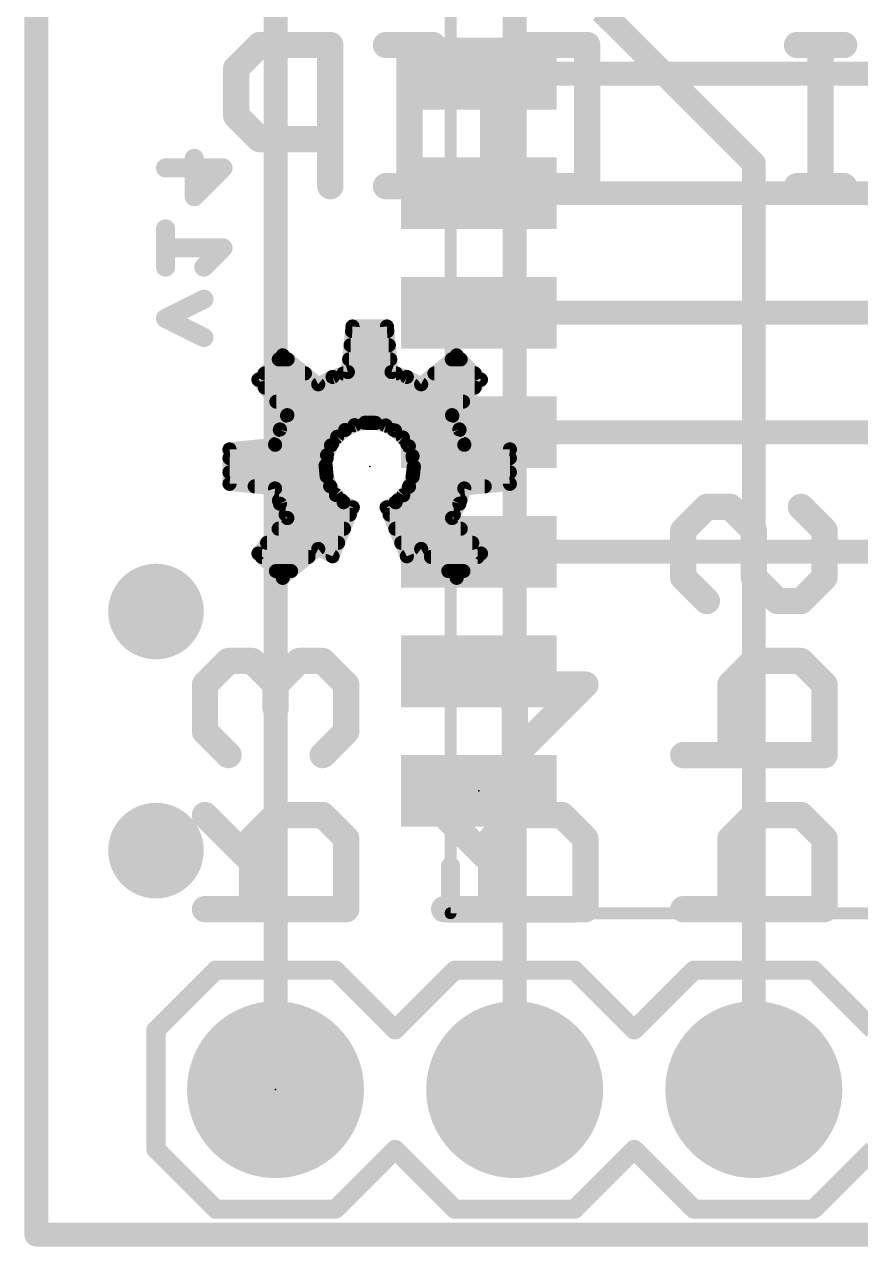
# Model space of a CAD drawing. Extents: x -0.1 to 31.9, y -22.9 to 26.1.
# Drawn here: x -0.13 to 8.75, y -0.13 to 12.86 of the extents above; entities that cross this region are included whole.
import ezdxf

# ---------------------------------------------------------------- set-up
doc = ezdxf.new("R2010")
doc.units = 0
for name, color, linetype in [('1', 12, 'CONTINUOUS'), ('16', 132, 'CONTINUOUS'), ('17', 110, 'CONTINUOUS'), ('18', 110, 'CONTINUOUS'), ('20', 53, 'CONTINUOUS'), ('21', 41, 'CONTINUOUS'), ('22', 40, 'CONTINUOUS'), ('23', 53, 'CONTINUOUS'), ('24', 53, 'CONTINUOUS'), ('51', 53, 'CONTINUOUS')]:
    doc.layers.add(name, color=color, linetype=linetype)

# ---------------------------------------------------------------- blocks, each defined once
blk = doc.blocks.new('RECT')
blk.add_solid([(-0.5, -0.5), (0.5, -0.5), (-0.5, 0.5), (0.5, 0.5)])
blk = doc.blocks.new('ROUNDP')
at = {"const_width": 0.5}
blk.add_lwpolyline([(0, -0.25, 1), (0, 0.25, 1), (0, -0.25)], format="xyb", dxfattribs=at)
blk = doc.blocks.new('ROUNDV')
at = {"const_width": 0.5}
blk.add_lwpolyline([(0, -0.25, 1), (0, 0.25, 1), (0, -0.25)], format="xyb", dxfattribs=at)

msp = doc.modelspace()

# ---------------------------------------------------------------- linework, layer by layer
at = {"layer": '1', "const_width": 0.254}
for points in [[(0, 0), (0, 25.94)], [(4.699, 12.335), (15.24, 12.335)], [(4.699, 11.065), (17.78, 11.065)], [(4.699, 9.795), (19.05, 9.795)], [(4.699, 8.525), (15.24, 8.525)], [(4.699, 7.255), (14.605, 7.255)], [(31.75, 0), (0, 0)]]:
    msp.add_lwpolyline(points, dxfattribs=at)
at = {"layer": '1', "const_width": 0.127}
for points in [[(4.699, 12.3985, 1), (4.699, 12.2715)], [(4.699, 11.1285, 1), (4.699, 11.0015)], [(4.699, 9.8585, 1), (4.699, 9.7315)], [(4.699, 8.5885, 1), (4.699, 8.4615)], [(4.699, 7.3185, 1), (4.699, 7.1915)], [(0, 0.0635, 1), (0, -0.0635)], [(-0.0635, 0, 1), (0.0635, 0)]]:
    msp.add_lwpolyline(points, format="xyb", dxfattribs=at)
at = {"layer": '16'}
for points, const_width in [([(0, 0), (0, 25.94)], 0.254), ([(2.54, 1.54), (2.54, 16.78)], 0.254), ([(5.08, 1.54), (5.08, 16.145)], 0.254), ([(7.62, 11.38), (6, 13)], 0.254), ([(1.3716, 11.3335), (1.9817, 11.3335)], 0.2032), ([(1.6767, 11.0284), (1.6767, 11.4352)], 0.2032), ([(1.9817, 11.3335), (1.6767, 11.0284)], 0.2032), ([(7.62, 1.54), (7.62, 11.38)], 0.254), ([(1.3716, 10.28), (1.3716, 10.6868)], 0.2032), ([(1.9817, 10.4834), (1.3716, 10.4834)], 0.2032), ([(1.7783, 10.28), (1.9817, 10.4834)], 0.2032), ([(1.3716, 9.735), (1.7783, 9.9383)], 0.2032), ([(1.7783, 9.5316), (1.3716, 9.735)], 0.2032), ([(31.75, 0), (0, 0)], 0.254)]:
    msp.add_lwpolyline(points, dxfattribs=dict(at, const_width=const_width))
for points, const_width in [([(1.3716, 11.3843, 1), (1.3716, 11.2827)], 0.1016), ([(1.7275, 11.4352, 1), (1.6259, 11.4352)], 0.1016), ([(2.0176, 11.2976, 1), (1.9458, 11.3694)], 0.1016), ([(1.9817, 11.2827, 1), (1.9817, 11.3843)], 0.1016), ([(7.6835, 11.38, 1), (7.5565, 11.38)], 0.127), ([(7.5751, 11.3351, 1), (7.6649, 11.4249)], 0.127), ([(1.6407, 11.0644, 1), (1.7126, 10.9925)], 0.1016), ([(1.6259, 11.0284, 1), (1.7275, 11.0284)], 0.1016), ([(1.4224, 10.6868, 1), (1.3208, 10.6868)], 0.1016), ([(1.3716, 10.5342, 1), (1.3716, 10.4326)], 0.1016), ([(2.0176, 10.4475, 1), (1.9458, 10.5193)], 0.1016), ([(1.9817, 10.4326, 1), (1.9817, 10.5342)], 0.1016), ([(1.3208, 10.28, 1), (1.4224, 10.28)], 0.1016), ([(1.7424, 10.3159, 1), (1.8143, 10.2441)], 0.1016), ([(1.8011, 9.8929, 1), (1.7556, 9.9838)], 0.1016), ([(1.3943, 9.7804, 1), (1.3489, 9.6895)], 0.1016), ([(1.3489, 9.7804, 1), (1.3943, 9.6895)], 0.1016), ([(1.7556, 9.4862, 1), (1.8011, 9.577)], 0.1016), ([(2.4765, 1.54, 1), (2.6035, 1.54)], 0.127), ([(5.0165, 1.54, 1), (5.1435, 1.54)], 0.127), ([(7.5565, 1.54, 1), (7.6835, 1.54)], 0.127), ([(0, 0.0635, 1), (0, -0.0635)], 0.127), ([(-0.0635, 0, 1), (0.0635, 0)], 0.127)]:
    msp.add_lwpolyline(points, format="xyb", dxfattribs=dict(at, const_width=const_width))
at = {"layer": '20', "const_width": 0.2032}
for points in [[(0, 25.94), (0, 0)], [(0, 0), (31.75, 0)]]:
    msp.add_lwpolyline(points, dxfattribs=at)
at = {"layer": '20', "const_width": 0.1016}
for points in [[(0, 0.0508, 1), (0, -0.0508)], [(-0.0508, 0, 1), (0.0508, 0)]]:
    msp.add_lwpolyline(points, format="xyb", dxfattribs=at)
at = {"layer": '21', "const_width": 0.2032}
for points in [[(4.399, 3.915), (4.399, 3.415)], [(4.399, 3.415), (5.699, 3.415)], [(1.905, 2.81), (1.27, 2.175)], [(1.905, 2.81), (3.175, 2.81)], [(3.175, 2.81), (3.81, 2.175)], [(3.81, 2.175), (4.445, 2.81)], [(4.445, 2.81), (5.715, 2.81)], [(5.715, 2.81), (6.35, 2.175)], [(6.35, 2.175), (6.985, 2.81)], [(6.985, 2.81), (8.255, 2.81)], [(8.255, 2.81), (8.89, 2.175)], [(1.27, 2.175), (1.27, 0.905)], [(1.27, 0.905), (1.905, 0.27)], [(3.81, 0.905), (3.175, 0.27)], [(4.445, 0.27), (3.81, 0.905)], [(6.35, 0.905), (5.715, 0.27)], [(6.985, 0.27), (6.35, 0.905)], [(8.89, 0.905), (8.255, 0.27)], [(3.175, 0.27), (1.905, 0.27)], [(5.715, 0.27), (4.445, 0.27)], [(8.255, 0.27), (6.985, 0.27)]]:
    msp.add_lwpolyline(points, dxfattribs=at)
at = {"layer": '21', "const_width": 0.1016}
for points in [[(4.4498, 3.915, 1), (4.3482, 3.915)], [(4.399, 3.4658, 1), (4.399, 3.3642)], [(5.699, 3.3642, 1), (5.699, 3.4658)], [(4.3482, 3.415, 1), (4.4498, 3.415)], [(1.905, 2.8608, 1), (1.905, 2.7592)], [(1.9409, 2.7741, 1), (1.8691, 2.8459)], [(3.2109, 2.8459, 1), (3.1391, 2.7741)], [(3.175, 2.7592, 1), (3.175, 2.8608)], [(4.445, 2.8608, 1), (4.445, 2.7592)], [(4.4809, 2.7741, 1), (4.4091, 2.8459)], [(5.7509, 2.8459, 1), (5.6791, 2.7741)], [(5.715, 2.7592, 1), (5.715, 2.8608)], [(6.985, 2.8608, 1), (6.985, 2.7592)], [(7.0209, 2.7741, 1), (6.9491, 2.8459)], [(8.2909, 2.8459, 1), (8.2191, 2.7741)], [(8.255, 2.7592, 1), (8.255, 2.8608)], [(1.3208, 2.175, 1), (1.2192, 2.175)], [(1.2341, 2.2109, 1), (1.3059, 2.1391)], [(3.7741, 2.2109, 1), (3.8459, 2.1391)], [(3.7741, 2.1391, 1), (3.8459, 2.2109)], [(6.3141, 2.2109, 1), (6.3859, 2.1391)], [(6.3141, 2.1391, 1), (6.3859, 2.2109)], [(1.3059, 0.9409, 1), (1.2341, 0.8691)], [(1.2192, 0.905, 1), (1.3208, 0.905)], [(3.8459, 0.9409, 1), (3.7741, 0.8691)], [(3.8459, 0.8691, 1), (3.7741, 0.9409)], [(6.3859, 0.9409, 1), (6.3141, 0.8691)], [(6.3859, 0.8691, 1), (6.3141, 0.9409)], [(1.905, 0.3208, 1), (1.905, 0.2192)], [(1.8691, 0.2341, 1), (1.9409, 0.3059)], [(3.1391, 0.3059, 1), (3.2109, 0.2341)], [(3.175, 0.2192, 1), (3.175, 0.3208)], [(4.445, 0.3208, 1), (4.445, 0.2192)], [(4.4091, 0.2341, 1), (4.4809, 0.3059)], [(5.6791, 0.3059, 1), (5.7509, 0.2341)], [(5.715, 0.2192, 1), (5.715, 0.3208)], [(6.985, 0.3208, 1), (6.985, 0.2192)], [(6.9491, 0.2341, 1), (7.0209, 0.3059)], [(8.2191, 0.3059, 1), (8.2909, 0.2341)], [(8.255, 0.2192, 1), (8.255, 0.3208)]]:
    msp.add_lwpolyline(points, format="xyb", dxfattribs=at)
at = {"layer": '22'}
for points, const_width in [([(2.3716, 12.6396), (2.1216, 12.3896)], 0.2794), ([(3.1215, 12.6396), (2.3716, 12.6396)], 0.2794), ([(3.1215, 11.1397), (3.1215, 12.6396)], 0.2794), ([(4.213, 12.6396), (3.713, 12.6396)], 0.2794), ([(3.963, 11.1397), (3.963, 12.6396)], 0.2794), ([(4.8502, 12.3896), (5.1002, 12.6396)], 0.2794), ([(5.1002, 12.6396), (5.8501, 12.6396)], 0.2794), ([(5.8501, 12.6396), (5.8501, 11.1397)], 0.2794), ([(8.5787, 12.6396), (8.0788, 12.6396)], 0.2794), ([(8.3287, 11.1397), (8.3287, 12.6396)], 0.2794), ([(2.1216, 12.3896), (2.1216, 11.8896)], 0.2794), ([(4.8502, 11.3897), (4.8502, 12.3896)], 0.2794), ([(2.1216, 11.8896), (2.3716, 11.6397)], 0.2794), ([(2.3716, 11.6397), (3.1215, 11.6397)], 0.2794), ([(5.1002, 11.1397), (4.8502, 11.3897)], 0.2794), ([(4.213, 11.1397), (3.713, 11.1397)], 0.2794), ([(5.8501, 11.1397), (5.1002, 11.1397)], 0.2794), ([(8.5787, 11.1397), (8.0788, 11.1397)], 0.2794), ([(3.308, 9.1649), (3.3572, 9.6488)], 0.15), ([(3.3522, 9.6), (3.7278, 9.6)], 0.15), ([(3.3572, 9.6488), (3.7228, 9.6488)], 0.15), ([(3.7228, 9.6488), (3.772, 9.1649)], 0.15), ([(3.337, 9.45), (3.743, 9.45)], 0.15), ([(2.358, 9.0835), (2.6165, 9.342)], 0.15), ([(2.5745, 9.3), (2.668, 9.3)], 0.15), ([(2.6165, 9.342), (2.9935, 9.0346)], 0.15), ([(3.3217, 9.3), (3.7583, 9.3)], 0.15), ([(4.0865, 9.0346), (4.4635, 9.342)], 0.15), ([(4.412, 9.3), (4.5055, 9.3)], 0.15), ([(4.4635, 9.342), (4.722, 9.0835)], 0.15), ([(2.4245, 9.15), (2.852, 9.15)], 0.15), ([(3.1453, 9.1128), (3.308, 9.1649)], 0.15), ([(3.2615, 9.15), (3.8185, 9.15)], 0.15), ([(3.772, 9.1649), (3.9347, 9.1128)], 0.15), ([(4.228, 9.15), (4.6555, 9.15)], 0.15), ([(2.6654, 8.7065), (2.358, 9.0835)], 0.15), ([(2.9935, 9.0346), (3.1453, 9.1128)], 0.15), ([(3.9347, 9.1128), (4.0865, 9.0346)], 0.15), ([(4.722, 9.0835), (4.4146, 8.7065)], 0.15), ([(2.4261, 9), (4.6539, 9)], 0.15), ([(2.5484, 8.85), (4.5316, 8.85)], 0.15), ([(2.5872, 8.5547), (2.6654, 8.7065)], 0.15), ([(2.6621, 8.7), (4.4179, 8.7)], 0.15), ([(3.489, 8.6258), (3.3798, 8.6004)], 0.15), ([(3.6012, 8.6246), (3.489, 8.6258)], 0.15), ([(4.4146, 8.7065), (4.4928, 8.5547)], 0.15), ([(2.5351, 8.392), (2.5872, 8.5547)], 0.15), ([(2.5857, 8.55), (3.2804, 8.55)], 0.15), ([(3.2797, 8.5496), (3.1945, 8.4766)], 0.15), ([(3.3798, 8.6004), (3.2797, 8.5496)], 0.15), ([(3.7099, 8.5968), (3.6012, 8.6246)], 0.15), ([(3.8089, 8.5439), (3.7099, 8.5968)], 0.15), ([(3.7974, 8.55), (4.4943, 8.55)], 0.15), ([(3.8924, 8.469), (3.8089, 8.5439)], 0.15), ([(4.4928, 8.5547), (4.5449, 8.392)], 0.15), ([(2.0512, 8.3428), (2.5351, 8.392)], 0.15), ([(2.5377, 8.4), (3.1396, 8.4)], 0.15), ([(3.1292, 8.3854), (3.0873, 8.2813)], 0.15), ([(3.1945, 8.4766), (3.1292, 8.3854)], 0.15), ([(3.9558, 8.3764), (3.8924, 8.469)], 0.15), ([(3.9397, 8.4), (4.5423, 8.4)], 0.15), ([(3.9953, 8.2714), (3.9558, 8.3764)], 0.15), ([(4.5449, 8.392), (5.0288, 8.3428)], 0.15), ([(2.0512, 7.9772), (2.0512, 8.3428)], 0.15), ([(2.0512, 8.25), (3.0829, 8.25)], 0.15), ([(3.0873, 8.2813), (3.0715, 8.1702)], 0.15), ([(4.0088, 8.16), (3.9953, 8.2714)], 0.15), ([(3.9979, 8.25), (5.0288, 8.25)], 0.15), ([(5.0288, 8.3428), (5.0288, 7.9772)], 0.15), ([(3.0715, 8.1702), (3.0825, 8.0585)], 0.15), ([(3.9959, 8.0506), (4.0088, 8.16)], 0.15), ([(2.0512, 8.1), (3.0784, 8.1)], 0.15), ([(2.5351, 7.928), (2.0512, 7.9772)], 0.15), ([(3.0825, 8.0585), (3.1197, 7.9527)], 0.15), ([(3.9577, 7.9472), (3.9959, 8.0506)], 0.15), ([(4.0017, 8.1), (5.0288, 8.1)], 0.15), ([(5.0288, 7.9772), (4.5449, 7.928)], 0.15), ([(2.3187, 7.95), (3.1214, 7.95)], 0.15), ([(2.5872, 7.7653), (2.5351, 7.928)], 0.15), ([(3.1197, 7.9527), (3.181, 7.8587)], 0.15), ([(3.181, 7.8587), (3.2628, 7.782)], 0.15), ([(3.8156, 7.7807), (3.8965, 7.8555)], 0.15), ([(3.8965, 7.8555), (3.9577, 7.9472)], 0.15), ([(3.9588, 7.95), (4.7613, 7.95)], 0.15), ([(4.5449, 7.928), (4.4928, 7.7653)], 0.15), ([(2.5761, 7.8), (3.2436, 7.8)], 0.15), ([(2.6654, 7.6135), (2.5872, 7.7653)], 0.15), ([(3.3606, 7.7269), (3.1453, 7.2072)], 0.15), ([(3.2628, 7.782), (3.3606, 7.7269)], 0.15), ([(3.7194, 7.7269), (3.8156, 7.7807)], 0.15), ([(3.9347, 7.2072), (3.7194, 7.7269)], 0.15), ([(3.8364, 7.8), (4.5039, 7.8)], 0.15), ([(4.4928, 7.7653), (4.4146, 7.6135)], 0.15), ([(7.1207, 7.7319), (6.8707, 7.482)], 0.2794), ([(7.3707, 7.7319), (7.1207, 7.7319)], 0.2794), ([(7.6206, 7.482), (7.3707, 7.7319)], 0.2794), ([(8.1206, 7.7319), (8.3706, 7.482)], 0.2794), ([(2.358, 7.2365), (2.6654, 7.6135)], 0.15), ([(2.6466, 7.65), (3.3287, 7.65)], 0.15), ([(3.7513, 7.65), (4.4334, 7.65)], 0.15), ([(4.4146, 7.6135), (4.722, 7.2365)], 0.15), ([(2.5729, 7.5), (3.2666, 7.5)], 0.15), ([(3.8134, 7.5), (4.5071, 7.5)], 0.15), ([(6.8707, 7.482), (6.8707, 6.982)], 0.2794), ([(7.6206, 6.982), (7.6206, 7.482)], 0.2794), ([(8.3706, 7.482), (8.3706, 6.982)], 0.2794), ([(2.4505, 7.35), (3.2045, 7.35)], 0.15), ([(3.8755, 7.35), (4.6295, 7.35)], 0.15), ([(2.6165, 6.978), (2.358, 7.2365)], 0.15), ([(2.3945, 7.2), (2.8888, 7.2)], 0.15), ([(2.9935, 7.2854), (2.6165, 6.978)], 0.15), ([(3.1453, 7.2072), (2.9935, 7.2854)], 0.15), ([(4.0865, 7.2854), (3.9347, 7.2072)], 0.15), ([(4.4635, 6.978), (4.0865, 7.2854)], 0.15), ([(4.1912, 7.2), (4.6855, 7.2)], 0.15), ([(4.722, 7.2365), (4.4635, 6.978)], 0.15), ([(2.5445, 7.05), (2.7048, 7.05)], 0.15), ([(4.3752, 7.05), (4.5355, 7.05)], 0.15), ([(6.8707, 6.982), (7.1207, 6.732)], 0.2794), ([(7.8706, 6.732), (7.6206, 6.982)], 0.2794), ([(8.3706, 6.982), (8.1206, 6.732)], 0.2794), ([(8.1206, 6.732), (7.8706, 6.732)], 0.2794), ([(2.0407, 6.0948), (1.7907, 5.8448)], 0.2794), ([(2.2907, 6.0948), (2.0407, 6.0948)], 0.2794), ([(2.5406, 5.8448), (2.2907, 6.0948)], 0.2794), ([(2.7906, 6.0948), (2.5406, 5.8448)], 0.2794), ([(3.0406, 6.0948), (2.7906, 6.0948)], 0.2794), ([(3.2906, 5.8448), (3.0406, 6.0948)], 0.2794), ([(5.0806, 5.0949), (5.0806, 6.0948)], 0.2794), ([(7.6206, 6.0948), (7.3707, 5.8448)], 0.2794), ([(8.1206, 6.0948), (7.6206, 6.0948)], 0.2794), ([(8.3706, 5.8448), (8.1206, 6.0948)], 0.2794), ([(1.7907, 5.8448), (1.7907, 5.3448)], 0.2794), ([(2.5406, 5.8448), (2.5406, 5.5948)], 0.2794), ([(3.2906, 5.3448), (3.2906, 5.8448)], 0.2794), ([(4.3307, 5.8448), (5.8306, 5.8448)], 0.2794), ([(5.8306, 5.8448), (5.0806, 5.0949)], 0.2794), ([(7.3707, 5.8448), (7.3707, 5.0949)], 0.2794), ([(8.3706, 5.0949), (8.3706, 5.8448)], 0.2794), ([(1.7907, 5.3448), (2.0407, 5.0949)], 0.2794), ([(3.0406, 5.0949), (3.2906, 5.3448)], 0.2794), ([(6.8707, 5.0949), (8.3706, 5.0949)], 0.2794), ([(2.2907, 3.9577), (1.7907, 4.4576)], 0.2794), ([(2.5406, 4.4576), (2.2907, 4.2076)], 0.2794), ([(3.0406, 4.4576), (2.5406, 4.4576)], 0.2794), ([(3.2906, 4.2076), (3.0406, 4.4576)], 0.2794), ([(4.8307, 3.9577), (4.3307, 4.4576)], 0.2794), ([(5.0806, 4.4576), (4.8307, 4.2076)], 0.2794), ([(5.5806, 4.4576), (5.0806, 4.4576)], 0.2794), ([(5.8306, 4.2076), (5.5806, 4.4576)], 0.2794), ([(7.6206, 4.4576), (7.3707, 4.2076)], 0.2794), ([(8.1206, 4.4576), (7.6206, 4.4576)], 0.2794), ([(8.3706, 4.2076), (8.1206, 4.4576)], 0.2794), ([(2.2907, 4.2076), (2.2907, 3.4577)], 0.2794), ([(3.2906, 3.4577), (3.2906, 4.2076)], 0.2794), ([(4.8307, 4.2076), (4.8307, 3.4577)], 0.2794), ([(5.8306, 3.4577), (5.8306, 4.2076)], 0.2794), ([(7.3707, 4.2076), (7.3707, 3.4577)], 0.2794), ([(8.3706, 3.4577), (8.3706, 4.2076)], 0.2794), ([(1.7907, 3.4577), (3.2906, 3.4577)], 0.2794), ([(4.3307, 3.4577), (5.8306, 3.4577)], 0.2794), ([(6.8707, 3.4577), (8.3706, 3.4577)], 0.2794)]:
    msp.add_lwpolyline(points, dxfattribs=dict(at, const_width=const_width))
for points, const_width in [([(2.3716, 12.7094, 1), (2.3716, 12.5697)], 0.1397), ([(2.421, 12.5902, 1), (2.3222, 12.689)], 0.1397), ([(3.1914, 12.6396, 1), (3.0517, 12.6396)], 0.1397), ([(3.1215, 12.5697, 1), (3.1215, 12.7094)], 0.1397), ([(3.713, 12.7094, 1), (3.713, 12.5697)], 0.1397), ([(4.0328, 12.6396, 1), (3.8931, 12.6396)], 0.1397), ([(4.213, 12.5697, 1), (4.213, 12.7094)], 0.1397), ([(5.1002, 12.7094, 1), (5.1002, 12.5697)], 0.1397), ([(5.1496, 12.5902, 1), (5.0508, 12.689)], 0.1397), ([(5.92, 12.6396, 1), (5.7803, 12.6396)], 0.1397), ([(5.8501, 12.5697, 1), (5.8501, 12.7094)], 0.1397), ([(8.0788, 12.7094, 1), (8.0788, 12.5697)], 0.1397), ([(8.3986, 12.6396, 1), (8.2589, 12.6396)], 0.1397), ([(8.5787, 12.5697, 1), (8.5787, 12.7094)], 0.1397), ([(2.0722, 12.439, 1), (2.171, 12.3402)], 0.1397), ([(2.1915, 12.3896, 1), (2.0518, 12.3896)], 0.1397), ([(4.8008, 12.439, 1), (4.8996, 12.3402)], 0.1397), ([(4.9201, 12.3896, 1), (4.7804, 12.3896)], 0.1397), ([(2.171, 11.939, 1), (2.0722, 11.8402)], 0.1397), ([(2.0518, 11.8896, 1), (2.1915, 11.8896)], 0.1397), ([(2.3716, 11.7095, 1), (2.3716, 11.5698)], 0.1397), ([(2.3222, 11.5903, 1), (2.421, 11.6891)], 0.1397), ([(3.1215, 11.5698, 1), (3.1215, 11.7095)], 0.1397), ([(4.8996, 11.4391, 1), (4.8008, 11.3403)], 0.1397), ([(4.7804, 11.3897, 1), (4.9201, 11.3897)], 0.1397), ([(3.0517, 11.1397, 1), (3.1914, 11.1397)], 0.1397), ([(3.713, 11.2096, 1), (3.713, 11.0699)], 0.1397), ([(3.8931, 11.1397, 1), (4.0328, 11.1397)], 0.1397), ([(4.213, 11.0699, 1), (4.213, 11.2096)], 0.1397), ([(5.1002, 11.2096, 1), (5.1002, 11.0699)], 0.1397), ([(5.0508, 11.0903, 1), (5.1496, 11.1891)], 0.1397), ([(5.7803, 11.1397, 1), (5.92, 11.1397)], 0.1397), ([(5.8501, 11.0699, 1), (5.8501, 11.2096)], 0.1397), ([(8.0788, 11.2096, 1), (8.0788, 11.0699)], 0.1397), ([(8.2589, 11.1397, 1), (8.3986, 11.1397)], 0.1397), ([(8.5787, 11.0699, 1), (8.5787, 11.2096)], 0.1397), ([(3.3522, 9.6375, 1), (3.3522, 9.5625)], 0.075), ([(3.3572, 9.6863, 1), (3.3572, 9.6113)], 0.075), ([(3.3945, 9.645, 1), (3.3199, 9.6526)], 0.075), ([(3.7601, 9.6526, 1), (3.6855, 9.645)], 0.075), ([(3.7228, 9.6113, 1), (3.7228, 9.6863)], 0.075), ([(3.7278, 9.5625, 1), (3.7278, 9.6375)], 0.075), ([(3.337, 9.4875, 1), (3.337, 9.4125)], 0.075), ([(3.743, 9.4125, 1), (3.743, 9.4875)], 0.075), ([(2.5745, 9.3375, 1), (2.5745, 9.2625)], 0.075), ([(2.6402, 9.3711, 1), (2.5928, 9.3129)], 0.075), ([(2.643, 9.3155, 1), (2.59, 9.3685)], 0.075), ([(2.668, 9.2625, 1), (2.668, 9.3375)], 0.075), ([(3.3217, 9.3375, 1), (3.3217, 9.2625)], 0.075), ([(3.7583, 9.2625, 1), (3.7583, 9.3375)], 0.075), ([(4.412, 9.3375, 1), (4.412, 9.2625)], 0.075), ([(4.49, 9.3685, 1), (4.437, 9.3155)], 0.075), ([(4.4872, 9.3129, 1), (4.4398, 9.3711)], 0.075), ([(4.5055, 9.2625, 1), (4.5055, 9.3375)], 0.075), ([(2.4245, 9.1875, 1), (2.4245, 9.1125)], 0.075), ([(2.852, 9.1125, 1), (2.852, 9.1875)], 0.075), ([(3.2615, 9.1875, 1), (3.2615, 9.1125)], 0.075), ([(3.3194, 9.1292, 1), (3.2966, 9.2006)], 0.075), ([(3.7834, 9.2006, 1), (3.7606, 9.1292)], 0.075), ([(3.8185, 9.1125, 1), (3.8185, 9.1875)], 0.075), ([(4.228, 9.1875, 1), (4.228, 9.1125)], 0.075), ([(4.6555, 9.1125, 1), (4.6555, 9.1875)], 0.075), ([(2.3871, 9.1072, 1), (2.3289, 9.0598)], 0.075), ([(2.3315, 9.11, 1), (2.3845, 9.057)], 0.075), ([(2.9763, 9.0679, 1), (3.0107, 9.0013)], 0.075), ([(2.9698, 9.0055, 1), (3.0172, 9.0637)], 0.075), ([(3.1339, 9.1485, 1), (3.1568, 9.0771)], 0.075), ([(3.1625, 9.0795, 1), (3.1282, 9.1462)], 0.075), ([(3.2707, 9.1687, 1), (3.3453, 9.1611)], 0.075), ([(3.7347, 9.1611, 1), (3.8093, 9.1687)], 0.075), ([(3.9518, 9.1462, 1), (3.9175, 9.0795)], 0.075), ([(3.9232, 9.0771, 1), (3.9461, 9.1485)], 0.075), ([(4.0628, 9.0637, 1), (4.1102, 9.0055)], 0.075), ([(4.0693, 9.0013, 1), (4.1037, 9.0679)], 0.075), ([(4.7511, 9.0598, 1), (4.6929, 9.1072)], 0.075), ([(4.6955, 9.057, 1), (4.7485, 9.11)], 0.075), ([(2.4261, 9.0375, 1), (2.4261, 8.9625)], 0.075), ([(4.6539, 8.9625, 1), (4.6539, 9.0375)], 0.075), ([(2.5484, 8.8875, 1), (2.5484, 8.8125)], 0.075), ([(4.5316, 8.8125, 1), (4.5316, 8.8875)], 0.075), ([(2.6621, 8.7375, 1), (2.6621, 8.6625)], 0.075), ([(2.6987, 8.6893, 1), (2.6321, 8.7237)], 0.075), ([(2.6363, 8.6828, 1), (2.6945, 8.7302)], 0.075), ([(3.4894, 8.6633, 1), (3.4886, 8.5883)], 0.075), ([(3.4975, 8.5893, 1), (3.4805, 8.6624)], 0.075), ([(4.4479, 8.7237, 1), (4.3813, 8.6893)], 0.075), ([(4.3855, 8.7302, 1), (4.4437, 8.6828)], 0.075), ([(4.4179, 8.6625, 1), (4.4179, 8.7375)], 0.075), ([(2.5857, 8.5875, 1), (2.5857, 8.5125)], 0.075), ([(2.5538, 8.5718, 1), (2.6205, 8.5375)], 0.075), ([(2.6229, 8.5432, 1), (2.5515, 8.5661)], 0.075), ([(3.2627, 8.5831, 1), (3.2966, 8.5162)], 0.075), ([(3.3041, 8.5212, 1), (3.2553, 8.5781)], 0.075), ([(3.2804, 8.5125, 1), (3.2804, 8.5875)], 0.075), ([(3.3712, 8.6369, 1), (3.3883, 8.5638)], 0.075), ([(3.3967, 8.5669, 1), (3.3628, 8.6338)], 0.075), ([(3.6105, 8.6609, 1), (3.5919, 8.5883)], 0.075), ([(3.6008, 8.5871, 1), (3.6016, 8.6621)], 0.075), ([(3.7276, 8.6298, 1), (3.6922, 8.5637)], 0.075), ([(3.7006, 8.5604, 1), (3.7192, 8.6331)], 0.075), ([(3.7974, 8.5875, 1), (3.7974, 8.5125)], 0.075), ([(3.8339, 8.5718, 1), (3.7839, 8.516)], 0.075), ([(3.7912, 8.5108, 1), (3.8266, 8.577)], 0.075), ([(4.5285, 8.5661, 1), (4.4571, 8.5432)], 0.075), ([(4.4595, 8.5375, 1), (4.5262, 8.5718)], 0.075), ([(4.4943, 8.5125, 1), (4.4943, 8.5875)], 0.075), ([(2.4994, 8.4034, 1), (2.5708, 8.3806)], 0.075), ([(2.5377, 8.4375, 1), (2.5377, 8.3625)], 0.075), ([(2.5389, 8.3547, 1), (2.5313, 8.4293)], 0.075), ([(3.0987, 8.4072, 1), (3.1596, 8.3635)], 0.075), ([(3.1639, 8.3714, 1), (3.0944, 8.3994)], 0.075), ([(3.1396, 8.3625, 1), (3.1396, 8.4375)], 0.075), ([(3.1701, 8.505, 1), (3.2189, 8.4481)], 0.075), ([(3.225, 8.4547, 1), (3.164, 8.4984)], 0.075), ([(3.9234, 8.4902, 1), (3.8615, 8.4478)], 0.075), ([(3.8674, 8.4411, 1), (3.9175, 8.4969)], 0.075), ([(3.9397, 8.4375, 1), (3.9397, 8.3625)], 0.075), ([(3.9909, 8.3896, 1), (3.9207, 8.3632)], 0.075), ([(4.5487, 8.4293, 1), (4.5411, 8.3547)], 0.075), ([(4.5092, 8.3806, 1), (4.5806, 8.4034)], 0.075), ([(4.5423, 8.3625, 1), (4.5423, 8.4375)], 0.075), ([(2.0887, 8.3428, 1), (2.0137, 8.3428)], 0.075), ([(2.0474, 8.3801, 1), (2.055, 8.3055)], 0.075), ([(2.0512, 8.2875, 1), (2.0512, 8.2125)], 0.075), ([(3.0525, 8.2952, 1), (3.1221, 8.2673)], 0.075), ([(3.1245, 8.276, 1), (3.0502, 8.2866)], 0.075), ([(3.0829, 8.2125, 1), (3.0829, 8.2875)], 0.075), ([(3.9249, 8.3552, 1), (3.9868, 8.3976)], 0.075), ([(4.0326, 8.2759, 1), (3.9581, 8.2669)], 0.075), ([(3.9603, 8.2582, 1), (4.0304, 8.2846)], 0.075), ([(3.9979, 8.2875, 1), (3.9979, 8.2125)], 0.075), ([(5.0663, 8.3428, 1), (4.9913, 8.3428)], 0.075), ([(5.025, 8.3055, 1), (5.0326, 8.3801)], 0.075), ([(5.0288, 8.2125, 1), (5.0288, 8.2875)], 0.075), ([(3.1088, 8.1738, 1), (3.0341, 8.1665)], 0.075), ([(3.0343, 8.1755, 1), (3.1086, 8.1649)], 0.075), ([(4.046, 8.1556, 1), (3.9716, 8.1644)], 0.075), ([(3.9716, 8.1555, 1), (4.046, 8.1645)], 0.075), ([(2.0512, 8.1375, 1), (2.0512, 8.0625)], 0.075), ([(2.055, 8.0145, 1), (2.0474, 7.9399)], 0.075), ([(3.1178, 8.071, 1), (3.0471, 8.0461)], 0.075), ([(3.0451, 8.0548, 1), (3.1198, 8.0622)], 0.075), ([(3.0784, 8.0625, 1), (3.0784, 8.1375)], 0.075), ([(3.9586, 8.055, 1), (4.0331, 8.0462)], 0.075), ([(4.031, 8.0376, 1), (3.9607, 8.0635)], 0.075), ([(4.0017, 8.1375, 1), (4.0017, 8.0625)], 0.075), ([(5.0326, 7.9399, 1), (5.025, 8.0145)], 0.075), ([(5.0288, 8.0625, 1), (5.0288, 8.1375)], 0.075), ([(2.0137, 7.9772, 1), (2.0887, 7.9772)], 0.075), ([(2.3187, 7.9875, 1), (2.3187, 7.9125)], 0.075), ([(2.5708, 7.9394, 1), (2.4994, 7.9166)], 0.075), ([(2.5313, 7.8907, 1), (2.5389, 7.9653)], 0.075), ([(3.1511, 7.9731, 1), (3.0882, 7.9322)], 0.075), ([(3.0843, 7.9402, 1), (3.155, 7.9651)], 0.075), ([(3.1214, 7.9125, 1), (3.1214, 7.9875)], 0.075), ([(3.2066, 7.886, 1), (3.1553, 7.8313)], 0.075), ([(3.9219, 7.828, 1), (3.871, 7.8831)], 0.075), ([(3.9225, 7.9601, 1), (3.9929, 7.9342)], 0.075), ([(3.9588, 7.9875, 1), (3.9588, 7.9125)], 0.075), ([(3.9889, 7.9263, 1), (3.9265, 7.968)], 0.075), ([(4.5411, 7.9653, 1), (4.5487, 7.8907)], 0.075), ([(4.5806, 7.9166, 1), (4.5092, 7.9394)], 0.075), ([(4.7613, 7.9125, 1), (4.7613, 7.9875)], 0.075), ([(4.9913, 7.9772, 1), (5.0663, 7.9772)], 0.075), ([(2.5761, 7.8375, 1), (2.5761, 7.7625)], 0.075), ([(2.6205, 7.7825, 1), (2.5538, 7.7482)], 0.075), ([(2.5515, 7.7539, 1), (2.6229, 7.7768)], 0.075), ([(3.1495, 7.8382, 1), (3.2124, 7.8792)], 0.075), ([(3.2812, 7.8146, 1), (3.2444, 7.7493)], 0.075), ([(3.2372, 7.7546, 1), (3.2885, 7.8093)], 0.075), ([(3.2436, 7.7625, 1), (3.2436, 7.8375)], 0.075), ([(3.3952, 7.7125, 1), (3.326, 7.7413)], 0.075), ([(3.3422, 7.6942, 1), (3.379, 7.7596)], 0.075), ([(3.754, 7.7413, 1), (3.6848, 7.7125)], 0.075), ([(3.7011, 7.7596, 1), (3.7377, 7.6942)], 0.075), ([(3.7901, 7.8083, 1), (3.841, 7.7532)], 0.075), ([(3.8339, 7.748, 1), (3.7972, 7.8135)], 0.075), ([(3.8364, 7.8375, 1), (3.8364, 7.7625)], 0.075), ([(3.8653, 7.8764, 1), (3.9277, 7.8347)], 0.075), ([(4.4571, 7.7768, 1), (4.5285, 7.7539)], 0.075), ([(4.5262, 7.7482, 1), (4.4595, 7.7825)], 0.075), ([(4.5039, 7.7625, 1), (4.5039, 7.8375)], 0.075), ([(7.1207, 7.8018, 1), (7.1207, 7.6621)], 0.1397), ([(7.1701, 7.6825, 1), (7.0713, 7.7813)], 0.1397), ([(7.4201, 7.7813, 1), (7.3213, 7.6825)], 0.1397), ([(7.3707, 7.6621, 1), (7.3707, 7.8018)], 0.1397), ([(8.17, 7.7813, 1), (8.0712, 7.6825)], 0.1397), ([(2.6466, 7.6875, 1), (2.6466, 7.6125)], 0.075), ([(2.6321, 7.5963, 1), (2.6987, 7.6307)], 0.075), ([(2.6945, 7.5898, 1), (2.6363, 7.6372)], 0.075), ([(3.3287, 7.6125, 1), (3.3287, 7.6875)], 0.075), ([(3.7513, 7.6875, 1), (3.7513, 7.6125)], 0.075), ([(4.4437, 7.6372, 1), (4.3855, 7.5898)], 0.075), ([(4.3813, 7.6307, 1), (4.4479, 7.5963)], 0.075), ([(4.4334, 7.6125, 1), (4.4334, 7.6875)], 0.075), ([(2.5729, 7.5375, 1), (2.5729, 7.4625)], 0.075), ([(3.2666, 7.4625, 1), (3.2666, 7.5375)], 0.075), ([(3.8134, 7.5375, 1), (3.8134, 7.4625)], 0.075), ([(4.5071, 7.4625, 1), (4.5071, 7.5375)], 0.075), ([(6.8213, 7.5313, 1), (6.9201, 7.4326)], 0.1397), ([(6.9405, 7.482, 1), (6.8009, 7.482)], 0.1397), ([(7.6905, 7.482, 1), (7.5508, 7.482)], 0.1397), ([(7.5712, 7.4326, 1), (7.67, 7.5313)], 0.1397), ([(8.4404, 7.482, 1), (8.3007, 7.482)], 0.1397), ([(8.3212, 7.4326, 1), (8.42, 7.5313)], 0.1397), ([(2.4505, 7.3875, 1), (2.4505, 7.3125)], 0.075), ([(3.2045, 7.3125, 1), (3.2045, 7.3875)], 0.075), ([(3.8755, 7.3875, 1), (3.8755, 7.3125)], 0.075), ([(4.6295, 7.3125, 1), (4.6295, 7.3875)], 0.075), ([(2.3845, 7.263, 1), (2.3315, 7.21)], 0.075), ([(2.3289, 7.2602, 1), (2.3871, 7.2128)], 0.075), ([(2.3945, 7.2375, 1), (2.3945, 7.1625)], 0.075), ([(2.8888, 7.1625, 1), (2.8888, 7.2375)], 0.075), ([(3.0107, 7.3187, 1), (2.9763, 7.2521)], 0.075), ([(3.0172, 7.2563, 1), (2.9698, 7.3145)], 0.075), ([(3.1281, 7.1739, 1), (3.1625, 7.2405)], 0.075), ([(3.9175, 7.2405, 1), (3.9519, 7.1739)], 0.075), ([(4.1102, 7.3145, 1), (4.0628, 7.2563)], 0.075), ([(4.1037, 7.2521, 1), (4.0693, 7.3187)], 0.075), ([(4.1912, 7.2375, 1), (4.1912, 7.1625)], 0.075), ([(4.6855, 7.1625, 1), (4.6855, 7.2375)], 0.075), ([(4.6929, 7.2128, 1), (4.7511, 7.2602)], 0.075), ([(4.7485, 7.21, 1), (4.6955, 7.263)], 0.075), ([(3.1107, 7.2216, 1), (3.1799, 7.1928)], 0.075), ([(3.9001, 7.1928, 1), (3.9693, 7.2216)], 0.075), ([(2.5445, 7.0875, 1), (2.5445, 7.0125)], 0.075), ([(2.5928, 7.0071, 1), (2.6402, 6.9489)], 0.075), ([(2.59, 6.9515, 1), (2.643, 7.0045)], 0.075), ([(2.7048, 7.0125, 1), (2.7048, 7.0875)], 0.075), ([(4.3752, 7.0875, 1), (4.3752, 7.0125)], 0.075), ([(4.437, 7.0045, 1), (4.49, 6.9515)], 0.075), ([(4.4398, 6.9489, 1), (4.4872, 7.0071)], 0.075), ([(4.5355, 7.0125, 1), (4.5355, 7.0875)], 0.075), ([(6.9201, 7.0314, 1), (6.8213, 6.9326)], 0.1397), ([(6.8009, 6.982, 1), (6.9405, 6.982)], 0.1397), ([(7.67, 7.0314, 1), (7.5712, 6.9326)], 0.1397), ([(7.5508, 6.982, 1), (7.6905, 6.982)], 0.1397), ([(8.3007, 6.982, 1), (8.4404, 6.982)], 0.1397), ([(8.42, 6.9326, 1), (8.3212, 7.0314)], 0.1397), ([(7.0713, 6.6826, 1), (7.1701, 6.7814)], 0.1397), ([(7.8706, 6.8019, 1), (7.8706, 6.6622)], 0.1397), ([(7.8212, 6.6826, 1), (7.92, 6.7814)], 0.1397), ([(8.0712, 6.7814, 1), (8.17, 6.6826)], 0.1397), ([(8.1206, 6.6622, 1), (8.1206, 6.8019)], 0.1397), ([(2.0407, 6.1646, 1), (2.0407, 6.0249)], 0.1397), ([(2.0901, 6.0454, 1), (1.9913, 6.1442)], 0.1397), ([(2.3401, 6.1442, 1), (2.2413, 6.0454)], 0.1397), ([(2.2907, 6.0249, 1), (2.2907, 6.1646)], 0.1397), ([(2.7906, 6.1646, 1), (2.7906, 6.0249)], 0.1397), ([(2.84, 6.0454, 1), (2.7412, 6.1442)], 0.1397), ([(3.09, 6.1442, 1), (2.9912, 6.0454)], 0.1397), ([(3.0406, 6.0249, 1), (3.0406, 6.1646)], 0.1397), ([(5.1505, 6.0948, 1), (5.0108, 6.0948)], 0.1397), ([(7.6206, 6.1646, 1), (7.6206, 6.0249)], 0.1397), ([(7.67, 6.0454, 1), (7.5712, 6.1442)], 0.1397), ([(8.17, 6.1442, 1), (8.0712, 6.0454)], 0.1397), ([(8.1206, 6.0249, 1), (8.1206, 6.1646)], 0.1397), ([(1.8606, 5.8448, 1), (1.7209, 5.8448)], 0.1397), ([(2.6105, 5.8448, 1), (2.4708, 5.8448)], 0.1397), ([(3.3604, 5.8448, 1), (3.2207, 5.8448)], 0.1397), ([(4.3307, 5.9146, 1), (4.3307, 5.7749)], 0.1397), ([(5.88, 5.7954, 1), (5.7812, 5.8942)], 0.1397), ([(5.8306, 5.7749, 1), (5.8306, 5.9146)], 0.1397), ([(7.4405, 5.8448, 1), (7.3008, 5.8448)], 0.1397), ([(8.4404, 5.8448, 1), (8.3007, 5.8448)], 0.1397), ([(1.7413, 5.8942, 1), (1.8401, 5.7954)], 0.1397), ([(2.4912, 5.8942, 1), (2.59, 5.7954)], 0.1397), ([(2.4912, 5.7954, 1), (2.59, 5.8942)], 0.1397), ([(3.2412, 5.7954, 1), (3.34, 5.8942)], 0.1397), ([(7.3213, 5.8942, 1), (7.4201, 5.7954)], 0.1397), ([(8.3212, 5.7954, 1), (8.42, 5.8942)], 0.1397), ([(2.4708, 5.5948, 1), (2.6105, 5.5948)], 0.1397), ([(1.8401, 5.3942, 1), (1.7413, 5.2954)], 0.1397), ([(3.34, 5.2954, 1), (3.2412, 5.3942)], 0.1397), ([(1.7209, 5.3448, 1), (1.8606, 5.3448)], 0.1397), ([(3.2207, 5.3448, 1), (3.3604, 5.3448)], 0.1397), ([(1.9913, 5.0455, 1), (2.0901, 5.1442)], 0.1397), ([(2.9912, 5.1442, 1), (3.09, 5.0455)], 0.1397), ([(5.0312, 5.1442, 1), (5.13, 5.0455)], 0.1397), ([(6.8707, 5.1647, 1), (6.8707, 5.025)], 0.1397), ([(8.3706, 5.025, 1), (8.3706, 5.1647)], 0.1397), ([(5.0108, 5.0949, 1), (5.1505, 5.0949)], 0.1397), ([(7.3008, 5.0949, 1), (7.4405, 5.0949)], 0.1397), ([(8.3007, 5.0949, 1), (8.4404, 5.0949)], 0.1397), ([(1.8401, 4.507, 1), (1.7413, 4.4082)], 0.1397), ([(2.5406, 4.5275, 1), (2.5406, 4.3878)], 0.1397), ([(2.59, 4.4082, 1), (2.4912, 4.507)], 0.1397), ([(3.09, 4.507, 1), (2.9912, 4.4082)], 0.1397), ([(3.0406, 4.3878, 1), (3.0406, 4.5275)], 0.1397), ([(4.3801, 4.507, 1), (4.2813, 4.4082)], 0.1397), ([(5.0806, 4.5275, 1), (5.0806, 4.3878)], 0.1397), ([(5.13, 4.4082, 1), (5.0312, 4.507)], 0.1397), ([(5.63, 4.507, 1), (5.5312, 4.4082)], 0.1397), ([(5.5806, 4.3878, 1), (5.5806, 4.5275)], 0.1397), ([(7.6206, 4.5275, 1), (7.6206, 4.3878)], 0.1397), ([(7.67, 4.4082, 1), (7.5712, 4.507)], 0.1397), ([(8.17, 4.507, 1), (8.0712, 4.4082)], 0.1397), ([(8.1206, 4.3878, 1), (8.1206, 4.5275)], 0.1397), ([(2.3605, 4.2076, 1), (2.2208, 4.2076)], 0.1397), ([(2.2413, 4.257, 1), (2.3401, 4.1582)], 0.1397), ([(3.3604, 4.2076, 1), (3.2207, 4.2076)], 0.1397), ([(3.2412, 4.1582, 1), (3.34, 4.257)], 0.1397), ([(4.9005, 4.2076, 1), (4.7608, 4.2076)], 0.1397), ([(4.7813, 4.257, 1), (4.8801, 4.1582)], 0.1397), ([(5.9004, 4.2076, 1), (5.7607, 4.2076)], 0.1397), ([(5.7812, 4.1582, 1), (5.88, 4.257)], 0.1397), ([(7.4405, 4.2076, 1), (7.3008, 4.2076)], 0.1397), ([(7.3213, 4.257, 1), (7.4201, 4.1582)], 0.1397), ([(8.4404, 4.2076, 1), (8.3007, 4.2076)], 0.1397), ([(8.3212, 4.1582, 1), (8.42, 4.257)], 0.1397), ([(2.2413, 3.9083, 1), (2.3401, 4.0071)], 0.1397), ([(4.7813, 3.9083, 1), (4.8801, 4.0071)], 0.1397), ([(1.7907, 3.5276, 1), (1.7907, 3.3878)], 0.1397), ([(2.2208, 3.4577, 1), (2.3605, 3.4577)], 0.1397), ([(3.2207, 3.4577, 1), (3.3604, 3.4577)], 0.1397), ([(3.2906, 3.3878, 1), (3.2906, 3.5276)], 0.1397), ([(4.3307, 3.5276, 1), (4.3307, 3.3878)], 0.1397), ([(4.7608, 3.4577, 1), (4.9005, 3.4577)], 0.1397), ([(5.7607, 3.4577, 1), (5.9004, 3.4577)], 0.1397), ([(5.8306, 3.3878, 1), (5.8306, 3.5276)], 0.1397), ([(6.8707, 3.5276, 1), (6.8707, 3.3878)], 0.1397), ([(7.3008, 3.4577, 1), (7.4405, 3.4577)], 0.1397), ([(8.3007, 3.4577, 1), (8.4404, 3.4577)], 0.1397), ([(8.3706, 3.3878, 1), (8.3706, 3.5276)], 0.1397)]:
    msp.add_lwpolyline(points, format="xyb", dxfattribs=dict(at, const_width=const_width))
at = {"layer": '23'}
for p in [(4.699, 4.715), (2.54, 1.54)]:
    msp.add_point(p, dxfattribs=at)
at = {"layer": '24'}
msp.add_point((3.54, 8.16), dxfattribs=at)
at = {"layer": '51', "const_width": 0.127}
for points in [[(4.399, 3.415), (4.399, 22.415)], [(4.399, 3.415), (23.399, 3.415)]]:
    msp.add_lwpolyline(points, dxfattribs=at)
at = {"layer": '51', "const_width": 0.0635}
for points in [[(4.399, 3.4468, 1), (4.399, 3.3832)], [(4.3673, 3.415, 1), (4.4307, 3.415)]]:
    msp.add_lwpolyline(points, format="xyb", dxfattribs=at)

# ---------------------------------------------------------------- block references
at = {"layer": '1', "xscale": 0.762, "yscale": 1.651, "rotation": 270}
for p in [(4.699, 12.335), (4.699, 11.065), (4.699, 9.795), (4.699, 8.525), (4.699, 7.255), (4.699, 5.985), (4.699, 4.715)]:
    msp.add_blockref('RECT', p, dxfattribs=at)
at = {"layer": '17', "xscale": 1.8796, "yscale": 1.8796, "rotation": 90}
for p in [(2.54, 1.54), (2.54, 1.54), (5.08, 1.54), (5.08, 1.54), (7.62, 1.54), (7.62, 1.54)]:
    msp.add_blockref('ROUNDP', p, dxfattribs=at)
at = {"layer": '18', "xscale": 1.016, "yscale": 1.016}
for p in [(1.27, 6.62), (1.27, 6.62), (1.27, 4.08), (1.27, 4.08)]:
    msp.add_blockref('ROUNDV', p, dxfattribs=at)
at = {"layer": '51', "xscale": 0.508, "yscale": 0.508}
for p in [(2.54, 1.54), (5.08, 1.54), (7.62, 1.54)]:
    msp.add_blockref('RECT', p, dxfattribs=at)

doc.saveas('drawing.dxf')
